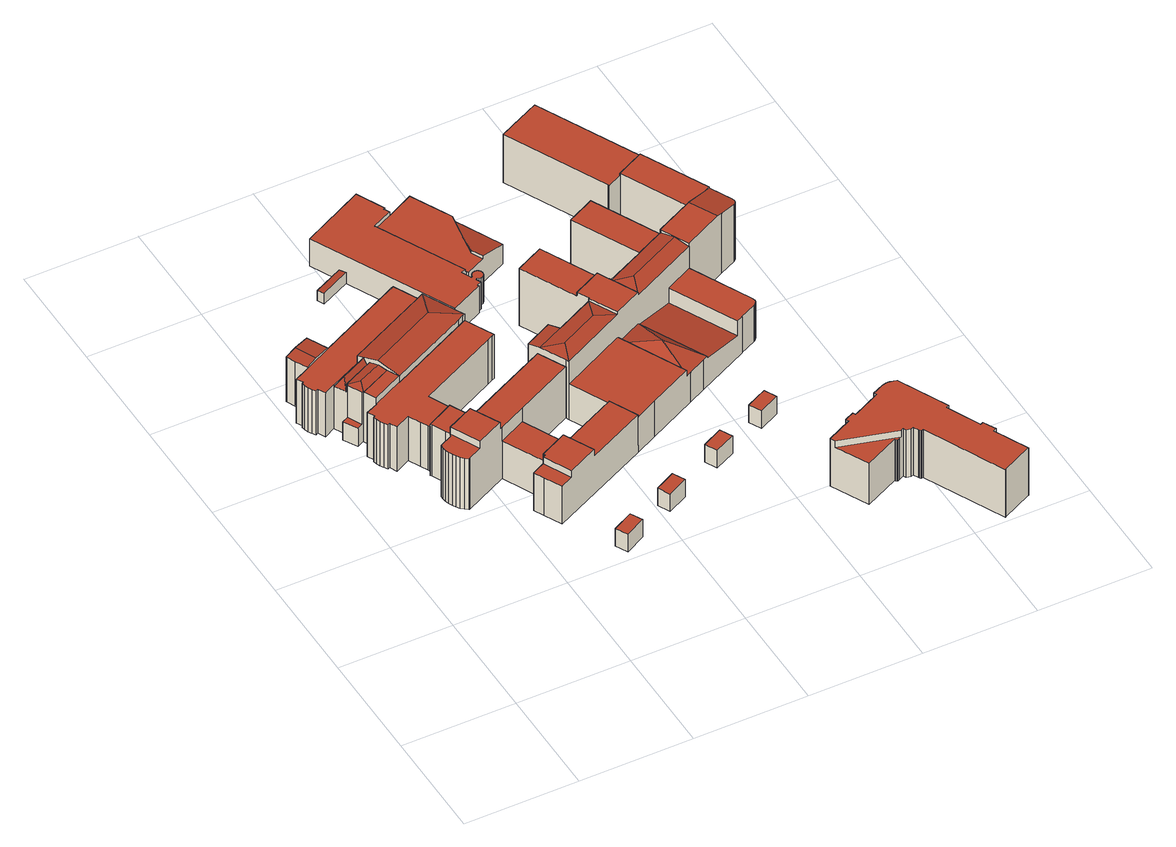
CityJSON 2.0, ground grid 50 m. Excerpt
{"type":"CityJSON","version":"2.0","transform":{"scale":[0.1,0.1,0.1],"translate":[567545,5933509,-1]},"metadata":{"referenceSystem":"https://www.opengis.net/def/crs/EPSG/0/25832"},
"CityObjects":{
"building1":{"type":"Building","attributes":{"Gemeindeschluessel":"02000000","Geometrietyp2DReferenz":"3000","function":"31001_2010","roofType":"1000","measuredHeight":26.78,"storeysAboveGround":6},"geometry":[{"type":"MultiSurface","lod":"2","boundaries":[[[0,1,2,3]],[[4,5,6,7,8]],[[9,5,4]],[[10,11,6,5,9]],[[12,13,14,15,16]],[[17,18,19,20,13,12]],[[21,22,23,14,13,20]],[[24,25,26,27]],[[28,29,30,31]],[[7,32,33,8]],[[34,0,3,35]],[[10,16,15,11]],[[1,19,18,2]],[[22,27,26,23]],[[36,25,24,37]],[[38,39,40,41]],[[41,40,42,43]],[[43,42,44,45]],[[46,47,48,49]],[[49,48,50,51]],[[51,50,52,53]],[[53,52,54,55]],[[55,54,56,57]],[[58,59,60,61]],[[61,60,62,63]],[[64,65,66,67]],[[67,66,68,69]],[[70,71,72,73]],[[73,72,74,75]],[[75,74,76,77]],[[77,76,78,79]],[[79,78,80,81]],[[81,80,82,83]],[[83,82,84,85]],[[85,84,86,87]],[[88,89,90,91]],[[91,90,92,93]],[[93,92,94,95]],[[95,94,96,97]],[[97,96,98,99]],[[99,98,100,101]],[[101,100,102,103]],[[103,102,104,105]],[[106,107,108,109,110]],[[111,17,12,16,10,9,4,8,33,112,113]],[[114,115,32,7,6,11,15,14,23,26,25,36,116,117]],[[118,46,49,51,53,55,57,119,88,91,93,95,97,99,101,103,105,120,121,34,35,111,113,70,73,75,77,79,81,83,85,87,122,28,31,123,109,108,38,41,43,45,124,114,117,58,61,63,64,67,69]],[[112,33,32,115,125,44,42,40,39,107,126,127,86,84,82,80,78,76,74,72,71]],[[128,56,54,52,50,48,47,129,68,66,65,62,60,59,116,36,37,130,104,102,100,98,96,94,92,90,89]],[[86,127,122,87]],[[112,71,70,113]],[[110,109,123,131,132]],[[34,121,21,20,19,1,0]],[[104,130,120,105]],[[128,89,88,119]],[[121,120,130,37,24,27,22,21]],[[129,47,46,118]],[[62,65,64,63]],[[56,128,119,57]],[[68,129,118,69]],[[116,59,58,117]],[[44,125,124,45]],[[111,35,3,2,18,17]],[[125,115,114,124]],[[107,39,38,108]],[[131,123,31,30]],[[28,122,127,126,133,29]],[[126,107,106,134,133]],[[134,106,110,132]],[[134,132,131,30,29,133]]],"semantics":{"surfaces":[{"type":"RoofSurface"},{"type":"WallSurface"},{"type":"GroundSurface"}],"values":[0,0,0,0,0,0,0,0,1,1,1,1,1,1,1,1,1,1,1,1,1,1,1,1,1,1,1,1,1,1,1,1,1,1,1,1,1,1,1,1,1,1,1,1,1,1,2,0,0,1,1,1,1,1,1,1,1,1,1,1,1,1,1,1,1,1,1,1,0,0]}}]},
"building2":{"type":"Building","attributes":{"Gemeindeschluessel":"02000000","Geometrietyp2DReferenz":"3000","function":"31001_1010","roofType":"1000","measuredHeight":9},"geometry":[{"type":"MultiSurface","lod":"2","boundaries":[[[135,136,137,138]],[[139,140,141,142]],[[142,141,136,135]],[[141,140,137,136]],[[140,139,138,137]],[[139,142,135,138]]],"semantics":{"surfaces":[{"type":"GroundSurface"},{"type":"RoofSurface"},{"type":"WallSurface"}],"values":[0,1,2,2,2,2]}}]},
"building3":{"type":"Building","attributes":{"Gemeindeschluessel":"02000000","Geometrietyp2DReferenz":"3000","function":"51009_1610","roofType":"3200","measuredHeight":27.76},"geometry":[{"type":"MultiSurface","lod":"2","boundaries":[[[143,144,145,146,147]],[[148,149,150,151,152,146,145]],[[153,144,143,154]],[[155,151,150,156]],[[156,150,149,157]],[[157,149,148,158]],[[153,154,159,155,156,157,158]],[[160,159,154,143,147]],[[152,151,155,159,160]],[[153,158,148,145,144]],[[152,160,147,146]]],"semantics":{"surfaces":[{"type":"RoofSurface"},{"type":"WallSurface"},{"type":"GroundSurface"}],"values":[0,0,1,1,1,1,2,1,1,1,0]}}]},
"building4":{"type":"Building","attributes":{"Gemeindeschluessel":"02000000","Geometrietyp2DReferenz":"3000","function":"31001_2010","roofType":"1000","measuredHeight":30.01,"storeysAboveGround":8},"geometry":[{"type":"MultiSurface","lod":"2","boundaries":[[[161,162,163,164,165,166,167,168,169,170,171,172,173]],[[174,175,176,177]],[[178,179,180,181,182]],[[183,184,185,186,187,188,189]],[[190,191,192,193,194,195]],[[196,197,198,199,200,201,202]],[[203,173,172,204]],[[205,169,168,206]],[[206,168,167,207]],[[207,167,166,208]],[[208,166,165,209]],[[209,165,164,210]],[[210,164,163,211]],[[211,163,162,212]],[[212,162,161,213]],[[213,161,173,203]],[[214,215,216,217]],[[217,216,218,219]],[[170,220,221,171]],[[198,222,223,199]],[[223,224,225,226]],[[176,227,228,177]],[[229,179,178,230]],[[230,178,182,231]],[[232,233,234,235]],[[235,234,227,236]],[[174,187,186,175]],[[191,185,184,192]],[[180,183,189,181]],[[237,195,194,238]],[[238,194,193,239]],[[240,197,196,241]],[[242,202,201,243]],[[244,245,226,225,220,170,169,205]],[[229,230,231,246,244,205,206,207,208,209,210,211,212,213,203,204,247,214,217,219,240,241,242,243,248,249,232,235,236,250,251,237,238,239]],[[222,198,197,240,219,218]],[[224,223,252,200,199,223,253,254]],[[255,249,248,256]],[[250,236,227,176,175,186]],[[244,246,188,187,174,177,228,245]],[[229,239,193,192,184,183,180,179]],[[233,232,249,255]],[[242,241,196,202]],[[237,251,190,195]],[[251,250,186,185,191,190]],[[246,231,182,181,189,188]],[[248,243,201,200,252,256]],[[214,247,221,254,253,215]],[[247,204,172,171,221]],[[233,255,256,252,223,226,245,228,227,234]],[[224,254,221,220,225]],[[253,223,222,218,216,215]]],"semantics":{"surfaces":[{"type":"RoofSurface"},{"type":"WallSurface"},{"type":"GroundSurface"}],"values":[0,0,0,0,0,0,1,1,1,1,1,1,1,1,1,1,1,1,1,1,1,1,1,1,1,1,1,1,1,1,1,1,1,1,2,1,1,1,1,1,1,1,1,1,1,1,1,1,1,0,0,0]}}]},
"building5":{"type":"Building","attributes":{"Gemeindeschluessel":"02000000","Geometrietyp2DReferenz":"3000","function":"51009_1610","roofType":"1000","measuredHeight":5.6},"geometry":[{"type":"MultiSurface","lod":"2","boundaries":[[[257,258,259,260]],[[261,262,263,264]],[[261,260,259,262]],[[262,259,258,263]],[[263,258,257,264]],[[264,257,260,261]]],"semantics":{"surfaces":[{"type":"RoofSurface"},{"type":"GroundSurface"},{"type":"WallSurface"}],"values":[0,1,2,2,2,2]}}]},
"building6":{"type":"Building","attributes":{"Gemeindeschluessel":"02000000","Geometrietyp2DReferenz":"3000","function":"31001_1010","roofType":"1000","measuredHeight":9},"geometry":[{"type":"MultiSurface","lod":"2","boundaries":[[[265,266,267,268]],[[269,270,271,272]],[[272,271,266,265]],[[271,270,267,266]],[[270,269,268,267]],[[269,272,265,268]]],"semantics":{"surfaces":[{"type":"GroundSurface"},{"type":"RoofSurface"},{"type":"WallSurface"}],"values":[0,1,2,2,2,2]}}]},
"building7":{"type":"Building","attributes":{"Gemeindeschluessel":"02000000","Geometrietyp2DReferenz":"3000","function":"31001_2010","roofType":"1000","measuredHeight":14.11,"storeysAboveGround":3},"geometry":[{"type":"MultiSurface","lod":"2","boundaries":[[[273,274,275,276,277]],[[278,279,280,281]],[[282,283,284,285]],[[286,287,279,278]],[[288,289,290,291]],[[292,293,294,295]],[[295,294,296,297]],[[297,296,298,299]],[[299,298,300,301]],[[302,303,304,305]],[[305,304,306,307]],[[307,306,308,309]],[[309,308,310,311]],[[311,310,312,313]],[[313,312,314,315]],[[315,314,316,317]],[[318,319,320,321]],[[321,320,322,323]],[[275,324,276]],[[325,277,276]],[[326,273,277,325]],[[327,328,329,330]],[[330,329,331,332]],[[332,331,333,334]],[[334,333,335,336]],[[336,335,337,338]],[[338,337,339,340]],[[340,339,341,342]],[[317,316,343,344]],[[288,291,345,292,295,297,299,301,327,330,332,334,336,338,340,342,302,305,307,309,311,313,315,317,344,346,282,285,347,318,321,323,348]],[[341,339,337,335,333,331,329,328,300,298,296,294,293,349,280,279,287,284,283,350,343,316,314,312,310,308,306,304,303]],[[326,325,276,324,322,320,319,351,286,278,281,290,289]],[[349,293,292,345]],[[350,283,282,346]],[[326,289,288,348,274,273]],[[348,323,322,324,275,274]],[[341,303,302,342]],[[300,328,327,301]],[[351,319,318,347]],[[347,285,284,287,286,351]],[[345,291,290,281,280,349]],[[343,350,346,344]]],"semantics":{"surfaces":[{"type":"RoofSurface"},{"type":"WallSurface"},{"type":"GroundSurface"}],"values":[0,1,1,1,1,1,1,1,1,1,1,1,1,1,1,1,1,1,1,1,1,1,1,1,1,1,1,1,1,2,0,0,1,1,1,1,1,1,1,1,1,1]}}]},
"building8":{"type":"Building","attributes":{"Gemeindeschluessel":"02000000","Geometrietyp2DReferenz":"3000","function":"31001_1010","roofType":"1000","measuredHeight":9},"geometry":[{"type":"MultiSurface","lod":"2","boundaries":[[[352,353,354,355]],[[356,357,358,359]],[[359,358,353,352]],[[358,357,354,353]],[[357,356,355,354]],[[356,359,352,355]]],"semantics":{"surfaces":[{"type":"GroundSurface"},{"type":"RoofSurface"},{"type":"WallSurface"}],"values":[0,1,2,2,2,2]}}]},
"building9":{"type":"Building","attributes":{"Gemeindeschluessel":"02000000","Geometrietyp2DReferenz":"3000","function":"31001_2010","roofType":"1000","measuredHeight":31.63,"storeysAboveGround":8},"geometry":[{"type":"MultiSurface","lod":"2","boundaries":[[[360,361,362,363]],[[364,365,366,360]],[[367,368,369,370]],[[371,372,373]],[[374,375,376]],[[377,378,374,376]],[[379,380,381,382]],[[383,384,385,386]],[[374,387,375]],[[378,388,389,387,374]],[[390,391,392,393,394,395,396,397,398,399]],[[400,401,402,403]],[[404,405,406,407,402,401,408,409,410,411,412,413]],[[414,363,362,415]],[[416,365,364,232]],[[417,418,419,239]],[[420,370,369,421]],[[376,422,423,377]],[[367,424,425,368]],[[382,426,427,379]],[[371,428,429,372]],[[430,431,432,433]],[[386,375,387,383]],[[434,389,388,435]],[[436,437,438,439]],[[440,399,398,441]],[[441,398,397,442]],[[442,397,396,443]],[[443,396,395,444]],[[444,395,394,445]],[[445,394,393,446]],[[384,392,391,385]],[[447,448,449,450]],[[451,452,448,447]],[[404,453,405]],[[454,406,405]],[[455,413,412,456]],[[456,412,411,457]],[[457,411,410,458]],[[458,410,409,459]],[[459,409,408,460]],[[232,364,360,363,414]],[[372,429,461,462,463,464]],[[465,466,421,369,368,425]],[[435,388,378,377,423,418,417]],[[467,468,466,465,426,382,381]],[[439,438,469,470,433,432]],[[468,467,437,436,431,430]],[[471,472,473,390,399,440]],[[474,407,406,454,452,451]],[[453,404,413,455,450,449]],[[422,376,375,386,385,391,390,473,379,427,428,371,475,476]],[[462,461,424,367,370,420]],[[471,440,441,442,443,444,445,446,434,435,417,239,416,232,414,415,463,462,420,421,466,468,430,433,470,474,451,447,450,455,456,457,458,459,460]],[[476,475,365,416,239,419]],[[434,446,393,392,384,383,387,389]],[[474,470,469,477,403,402,407]],[[471,460,408,401,400,473,472]],[[400,403,477,478,473]],[[463,415,362,361,464]],[[453,449,448,452,454,405]],[[380,379,473,472,473,478]],[[431,436,439,432]],[[380,478,477,469,438,437,467,381]],[[424,461,429,428,427,426,465,425]],[[476,419,418,423,422]],[[366,365,475,371,373]],[[366,373,372,464,361,360]]],"semantics":{"surfaces":[{"type":"RoofSurface"},{"type":"WallSurface"},{"type":"GroundSurface"}],"values":[0,0,0,0,0,0,0,0,0,0,0,0,0,1,1,1,1,1,1,1,1,1,1,1,1,1,1,1,1,1,1,1,1,1,1,1,1,1,1,1,1,1,1,1,1,1,1,1,1,1,1,1,1,2,1,1,1,1,1,1,0,0,0,0,0,0,0,0]}}]},
"building10":{"type":"Building","attributes":{"Gemeindeschluessel":"02000000","Geometrietyp2DReferenz":"3000","function":"31001_1010","roofType":"1000","measuredHeight":9},"geometry":[{"type":"MultiSurface","lod":"2","boundaries":[[[479,480,481,482]],[[483,484,485,486]],[[486,485,480,479]],[[485,484,481,480]],[[484,483,482,481]],[[483,486,479,482]]],"semantics":{"surfaces":[{"type":"GroundSurface"},{"type":"RoofSurface"},{"type":"WallSurface"}],"values":[0,1,2,2,2,2]}}]},
"building11":{"type":"Building","attributes":{"name":"Grone Bildungszentrum Hamburg","Gemeindeschluessel":"02000000","Geometrietyp2DReferenz":"3000","function":"31001_3020","roofType":"1000","measuredHeight":24.67,"storeysAboveGround":7},"geometry":[{"type":"MultiSurface","lod":"2","boundaries":[[[487,488,489,490,491,492,493,494]],[[495,496,497,498]],[[498,497,499,500]],[[500,499,501,502]],[[502,501,503,504]],[[493,505,506,494]],[[507,492,491,508]],[[508,491,490,509]],[[509,490,489,510]],[[510,489,488,511]],[[511,488,487,512]],[[513,514,515,516]],[[516,515,517,518]],[[518,517,519,520]],[[521,522,523,524]],[[525,526,527,528]],[[528,527,529,530]],[[530,529,531,532]],[[532,531,533,534]],[[535,536,537,538]],[[538,537,539,540]],[[540,539,541,542]],[[542,541,543,544]],[[544,543,545,546]],[[546,545,547,548]],[[548,547,549,550]],[[551,552,553,554]],[[554,553,555,556]],[[556,555,557,558]],[[558,557,559,560]],[[560,559,561,562]],[[563,564,565,566]],[[525,528,530,532,534,521,524,567,568,507,508,509,510,511,512,495,498,500,502,504,513,516,518,520,563,566,569,551,554,556,558,560,562,570,571,535,538,540,542,544,546,548,550]],[[572,523,522,533,531,529,527,526,549,547,545,543,541,539,537,536,573,574,575,565,564,519,517,515,514,503,501,499,497,496,506,505,576]],[[577,578,561,559,557,555,553,552,579,580]],[[495,512,487,494,506,496]],[[577,580,575,574]],[[569,566,565,575,580,579]],[[561,578,570,562]],[[579,552,551,569]],[[573,536,535,571]],[[549,526,525,550]],[[533,522,521,534]],[[571,570,578,577,574,573]],[[523,572,567,524]],[[519,564,563,520]],[[507,568,576,505,493,492]],[[572,576,568,567]],[[503,514,513,504]]],"semantics":{"surfaces":[{"type":"RoofSurface"},{"type":"WallSurface"},{"type":"GroundSurface"}],"values":[0,1,1,1,1,1,1,1,1,1,1,1,1,1,1,1,1,1,1,1,1,1,1,1,1,1,1,1,1,1,1,1,2,0,0,1,1,1,1,1,1,1,1,1,1,1,1,1,1]}}]},
"building12":{"type":"Building","attributes":{"Gemeindeschluessel":"02000000","Geometrietyp2DReferenz":"3000","function":"31001_1020","roofType":"1000","measuredHeight":24.81,"storeysAboveGround":8},"geometry":[{"type":"MultiSurface","lod":"2","boundaries":[[[581,582,583,584,585,586,587,588,589,590,591]],[[592,593,594,595,596,597,598,599,600,601,602]],[[592,591,590,593]],[[593,590,589,594]],[[594,589,588,595]],[[595,588,587,596]],[[596,587,586,597]],[[597,586,585,598]],[[598,585,584,599]],[[599,584,583,600]],[[600,583,582,601]],[[601,582,581,602]],[[592,602,581,591]]],"semantics":{"surfaces":[{"type":"RoofSurface"},{"type":"GroundSurface"},{"type":"WallSurface"}],"values":[0,1,2,2,2,2,2,2,2,2,2,2,2]}}]}
},
"vertices":[
[144,1516,148],[170,1528,148],[140,1592,148],[110,1577,148],[113,1648,275],[150,1635,322],[263,1690,322],[251,1715,274],[113,1648,274],[138,1600,277],[138,1598,274],[276,1665,274],[139,1597,315],[191,1579,323],[294,1628,323],[276,1665,314],[138,1598,314],[141,1593,315],[140,1592,314],[170,1528,314],[174,1530,315],[176,1531,315],[177,1527,314],[312,1592,314],[201,1475,316],[337,1541,316],[312,1592,316],[177,1527,316],[43,1833,55],[43,1833,287],[28,1865,287],[28,1865,55],[251,1715,282],[113,1648,282],[144,1516,55],[110,1577,55],[337,1541,284],[201,1475,284],[540,2009,55],[540,2009,282],[567,2022,282],[567,2022,55],[577,2027,282],[577,2027,55],[637,1904,282],[637,1904,55],[437,1330,55],[437,1330,284],[440,1324,284],[440,1324,55],[321,1266,284],[321,1266,55],[319,1265,284],[319,1265,55],[316,1271,284],[316,1271,55],[301,1302,284],[301,1302,55],[688,1709,55],[688,1709,284],[714,1722,284],[714,1722,55],[724,1726,284],[724,1726,55],[784,1603,55],[784,1603,284],[775,1599,284],[775,1599,55],[749,1586,284],[749,1586,55],[62,1624,55],[62,1624,282],[46,1657,282],[46,1657,55],[37,1651,282],[37,1651,55],[26,1665,282],[26,1665,55],[18,1680,282],[18,1680,55],[12,1697,282],[12,1697,55],[9,1714,282],[9,1714,55],[17,1719,282],[17,1719,55],[2,1746,282],[2,1746,55],[209,1322,55],[209,1322,284],[195,1355,284],[195,1355,55],[185,1350,284],[185,1350,55],[175,1365,284],[175,1365,55],[166,1380,284],[166,1380,55],[160,1397,284],[160,1397,55],[156,1414,284],[156,1414,55],[164,1418,284],[164,1418,55],[148,1449,284],[148,1449,55],[190,1839,285],[190,1839,282],[190,1839,55],[147,1929,55],[147,1929,285],[141,1593,55],[112,1649,282],[112,1649,55],[250,1717,55],[250,1717,282],[338,1539,284],[338,1539,55],[397,1415,55],[275,1354,55],[202,1473,55],[176,1531,55],[69,1779,55],[25,1871,55],[602,1887,55],[602,1887,282],[69,1780,282],[69,1779,282],[275,1354,284],[397,1415,284],[202,1473,284],[25,1871,287],[79,1896,292],[69,1780,287],[122,1806,292],
[877,589,10],[788,543,10],[761,596,10],[850,642,10],[850,642,100],[761,596,100],[788,543,100],[877,589,100],
[602,1887,317],[250,1717,317],[294,1627,347],[591,1772,347],[636,1903,317],[338,1539,317],[688,1709,317],[714,1722,317],[724,1726,317],[723,1727,317],[250,1717,69],[602,1887,69],[724,1726,69],[714,1722,69],[688,1709,69],[338,1539,69],[637,1904,69],[637,1904,317],
[301,1125,294],[303,1108,294],[308,1092,294],[315,1076,294],[323,1061,294],[333,1047,294],[345,1035,294],[359,1024,294],[361,1025,294],[424,1055,294],[363,1181,294],[358,1169,294],[301,1142,294],[638,945,226],[756,1002,226],[673,1175,226],[554,1117,226],[595,857,225],[631,782,225],[688,809,225],[630,930,225],[573,902,225],[688,809,259],[821,873,259],[758,1001,259],[756,1002,259],[638,945,259],[642,936,259],[630,930,259],[771,998,225],[758,1001,225],[821,873,225],[1079,996,225],[1020,1118,225],[1019,1117,225],[440,1323,225],[440,1324,225],[439,1324,225],[480,1238,225],[483,1240,225],[481,1241,225],[471,1261,225],[301,1142,30],[358,1169,30],[361,1025,30],[359,1024,30],[345,1035,30],[333,1047,30],[323,1061,30],[315,1076,30],[308,1092,30],[303,1108,30],[301,1125,30],[353,1202,30],[353,1202,295],[325,1258,295],[325,1258,30],[321,1266,295],[321,1266,30],[424,1055,330],[363,1181,330],[439,1324,295],[480,1238,295],[480,1238,330],[542,1112,330],[542,1112,295],[673,1175,295],[554,1117,295],[631,782,30],[595,857,30],[573,902,30],[932,1299,30],[932,1299,295],[931,1299,295],[931,1299,30],[673,1175,30],[1019,1117,30],[1020,1118,30],[1079,996,30],[440,1324,30],[440,1323,30],[471,1261,30],[481,1241,30],[554,1118,30],[554,1118,295],[642,936,30],[363,1181,30],[495,1236,30],[873,1419,30],[756,1002,30],[771,998,30],[483,1240,295],[363,1182,295],[363,1182,330],[873,1419,295],[495,1236,295],
[409,2267,127],[538,2330,127],[524,2360,123],[395,2297,123],[395,2297,71],[524,2360,71],[538,2330,71],[409,2267,71],
[1128,709,10],[1038,664,10],[1012,718,10],[1101,763,10],[1101,763,100],[1012,718,100],[1038,664,100],[1128,709,100],
[1001,2084,206],[1115,2139,173],[1012,2351,173],[990,2223,192],[976,2135,206],[717,2427,192],[717,2427,211],[902,2048,211],[902,2048,192],[798,2498,70],[798,2498,211],[792,2495,211],[792,2495,70],[804,2470,192],[804,2470,211],[915,2042,70],[915,2042,192],[910,2052,192],[910,2052,70],[901,1996,70],[901,1996,211],[906,1999,211],[906,1999,70],[907,2006,211],[907,2006,70],[911,2012,211],[911,2012,70],[916,2017,211],[916,2017,70],[933,1975,70],[933,1975,211],[924,1976,211],[924,1976,70],[916,1980,211],[916,1980,70],[911,1977,211],[911,1977,70],[921,1956,211],[921,1956,70],[901,1946,211],[901,1946,70],[904,1940,211],[904,1940,70],[762,1871,211],[762,1871,70],[925,2529,70],[925,2529,192],[933,2512,192],[933,2512,70],[998,2380,192],[998,2380,70],[1012,2351,192],[976,2135,192],[1001,2084,192],[923,2020,70],[923,2020,211],[930,2021,211],[930,2021,70],[938,2020,211],[938,2020,70],[944,2016,211],[944,2016,70],[949,2011,211],[949,2011,70],[953,2000,211],[953,2000,70],[951,1988,211],[951,1988,70],[944,1979,211],[944,1979,70],[463,2484,211],[463,2484,70],[881,2038,70],[740,2619,70],[804,2469,70],[1115,2139,70],[881,2038,211],[740,2619,211],[804,2469,192],
[1404,838,10],[1314,794,10],[1288,847,10],[1377,892,10],[1377,892,100],[1288,847,100],[1314,794,100],[1404,838,100],
[878,1409,331],[998,1468,331],[974,1518,320],[854,1459,320],[932,1299,331],[937,1288,331],[968,1378,341],[1144,1601,326],[1265,1660,326],[1147,1902,326],[1026,1843,326],[1228,1429,331],[1168,1550,331],[1137,1460,341],[1359,1313,235],[1349,1488,184],[1228,1429,184],[1369,1138,184],[1370,1138,184],[1349,1488,329],[1380,1579,343],[1290,1610,329],[1290,1609,329],[1491,1197,175],[1673,1286,140],[1531,1576,140],[1349,1488,175],[1491,1197,184],[1393,1150,184],[1467,1185,184],[1653,1636,217],[1531,1576,217],[1673,1286,217],[1697,1297,217],[1697,1298,217],[1770,1333,217],[1778,1339,217],[1784,1349,217],[1785,1359,217],[1782,1370,217],[1653,1636,346],[1822,1719,346],[1762,1840,346],[1594,1758,346],[1884,1900,319],[1860,1888,324],[1763,1841,346],[1763,1840,346],[1846,1730,341],[1919,1766,324],[1927,1773,322],[1933,1782,320],[1934,1792,319],[1931,1803,319],[854,1459,30],[974,1518,30],[937,1288,30],[1176,1043,30],[1176,1043,214],[1079,996,214],[1026,1843,30],[1147,1902,30],[1228,1429,214],[1369,1138,214],[1144,1601,345],[1265,1660,345],[1290,1609,345],[1349,1488,345],[1228,1429,345],[1168,1550,345],[1330,1991,30],[1330,1991,324],[1450,2049,324],[1450,2049,30],[1467,1185,30],[1393,1150,30],[1472,1699,324],[1472,1699,329],[1592,1758,329],[1592,1758,324],[1782,1370,30],[1785,1359,30],[1784,1349,30],[1778,1339,30],[1770,1333,30],[1697,1298,30],[1697,1297,30],[1621,2131,30],[1621,2131,324],[1742,2190,324],[1742,2190,30],[1622,2129,30],[1622,2129,324],[1884,1900,324],[1763,1841,324],[1931,1803,30],[1934,1792,30],[1933,1782,30],[1927,1773,30],[1919,1766,30],[1846,1730,30],[1169,1550,345],[1169,1550,30],[998,1467,30],[998,1467,331],[1289,1609,345],[1289,1609,30],[1472,1698,329],[1472,1698,30],[1593,1757,329],[1593,1757,30],[1652,1636,30],[1652,1636,329],[1653,1636,329],[1763,1840,30],[938,1287,331],[938,1287,214],[1594,1758,329],[1623,1697,343],
[1659,952,10],[1569,908,10],[1543,962,10],[1633,1006,10],[1633,1006,100],[1543,962,100],[1569,908,100],[1659,952,100],
[1713,317,241],[1865,390,241],[1867,385,241],[1871,382,241],[1876,381,241],[1881,384,241],[1892,389,241],[1644,459,241],[1634,480,28],[1634,480,275],[1744,533,275],[1744,533,28],[1738,546,275],[1738,546,28],[1778,565,275],[1778,565,28],[1784,552,275],[1784,552,28],[1892,389,275],[1644,459,275],[1881,384,28],[1876,381,28],[1871,382,28],[1867,385,28],[1865,390,28],[1713,317,28],[1908,612,28],[1908,612,275],[1902,624,275],[1902,624,28],[1952,648,275],[1952,648,28],[1969,652,275],[1969,652,28],[1942,383,28],[1942,383,275],[1931,379,275],[1931,379,28],[1969,353,28],[1969,353,275],[1964,351,275],[1964,351,28],[1959,352,275],[1959,352,28],[1955,355,275],[1955,355,28],[1953,359,275],[1953,359,28],[2176,274,28],[2176,274,275],[2189,280,275],[2189,280,28],[2216,225,275],[2216,225,28],[2202,218,275],[2202,218,28],[2273,70,275],[2273,70,28],[2271,70,275],[2271,70,28],[2137,5,275],[2137,5,28],[2136,4,275],[2136,4,28],[2033,636,28],[2033,636,210],[2047,625,210],[2047,625,28],[2058,613,210],[2058,613,28],[2067,599,210],[2067,599,28],[2085,561,210],[2085,561,28],[2076,556,210],[2076,556,28],[1986,652,28],[1986,652,275],[2002,649,275],[2002,649,28],[1911,384,28],[1905,396,28],[2018,644,28],[2135,433,28],[2107,419,28],[1911,384,275],[2107,419,275],[2120,426,275],[2015,645,275],[1905,396,275],[2120,426,210],[2135,433,210],[2018,644,210],[2015,645,210],
[1555,2103,314],[1557,2099,314],[1557,2098,314],[1622,2129,314],[1621,2131,314],[1742,2190,314],[1741,2194,314],[1717,2243,314],[1526,2635,314],[1400,2575,314],[1340,2546,314],[1340,2546,66],[1400,2575,66],[1526,2635,66],[1717,2243,66],[1741,2194,66],[1742,2190,66],[1621,2131,66],[1622,2129,66],[1557,2098,66],[1557,2099,66],[1555,2103,66]
]}
